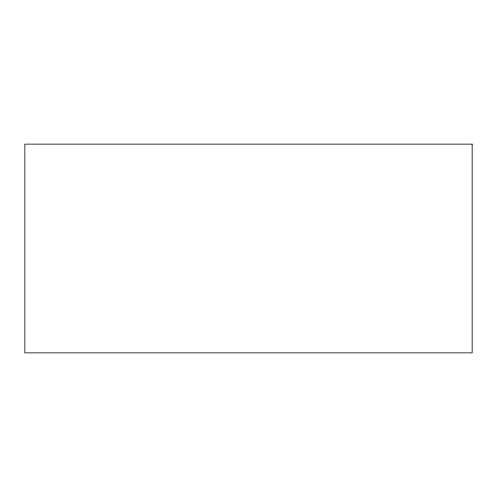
<?xml version="1.0" encoding="UTF-8"?>
<svg xmlns="http://www.w3.org/2000/svg" width="497" height="497" viewBox="0 0 497 497"><rect width="100%" height="100%" fill="white"/><g stroke="black" fill="none" stroke-linecap="round" stroke-linejoin="round"><path stroke-width="0.75" d="M472.15 144.13L24.85 144.13L24.85 352.87L472.15 352.87L472.15 144.13"/></g></svg>
